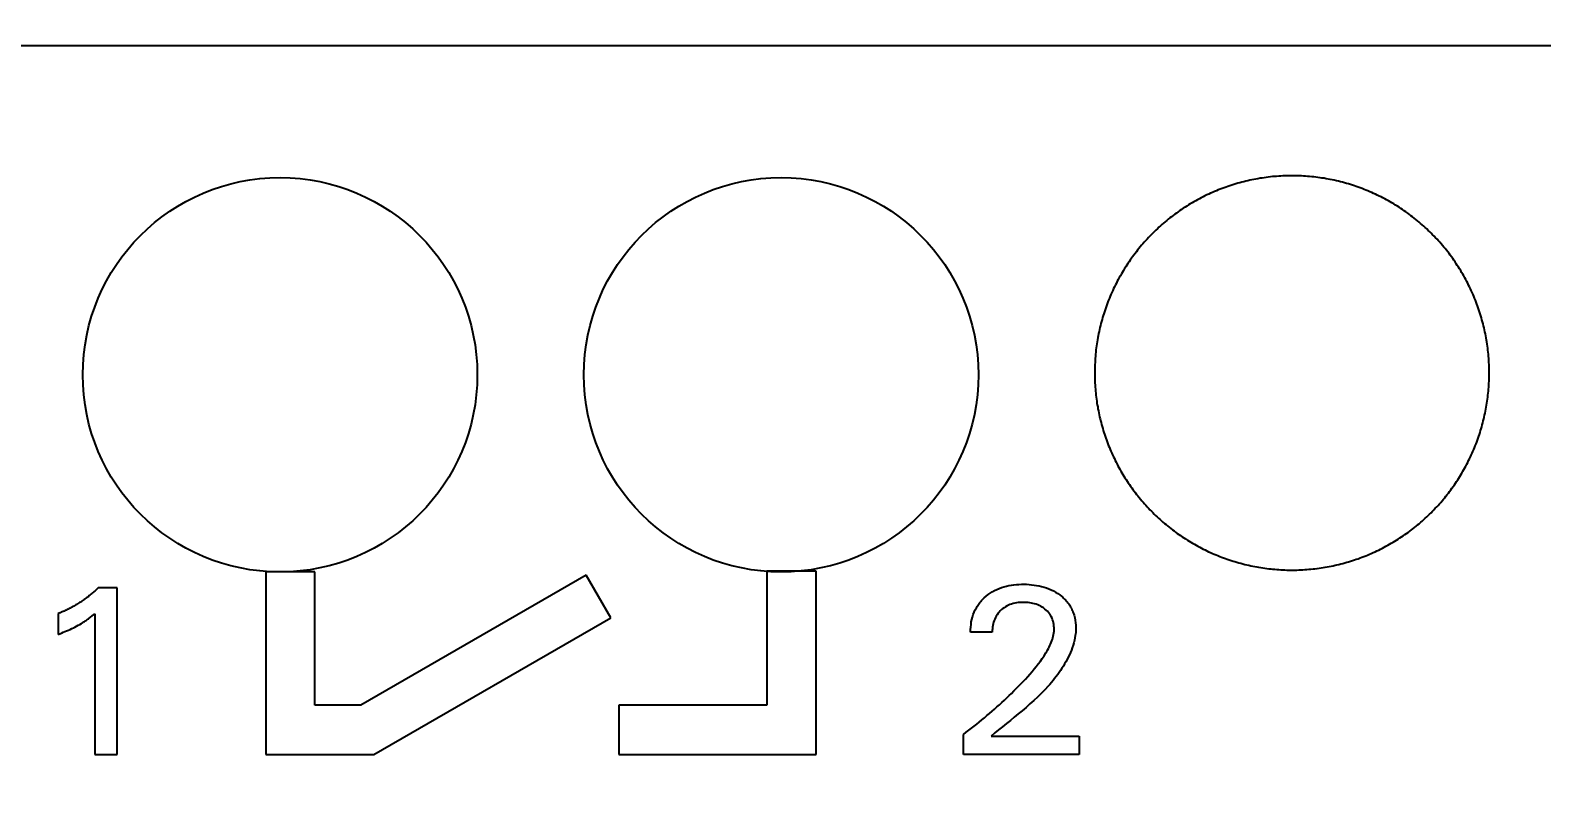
# Model space of a CAD drawing. Extents: x 0 to 420, y 0 to 297.
# Drawn here: x 115.04 to 130.36, y 158.01 to 165.87 of the extents above; entities that cross this region are included whole.
import ezdxf
from ezdxf.enums import TextEntityAlignment as Align

# ---------------------------------------------------------------- set-up
doc = ezdxf.new("R2010")
doc.units = 0
doc.header["$LTSCALE"] = 23.1
for name, color, linetype in [('10000_FRONT', 7, 'CONTINUOUS'), ('10100_DIM_FRONT', 7, 'CONTINUOUS'), ('10500_FRONT_LABELING', 7, 'CONTINUOUS')]:
    doc.layers.add(name, color=color, linetype=linetype)
doc.dimstyles.get("Standard").update_dxf_attribs({"dimtxt": 2.5, "dimasz": 2.5, "dimexe": 1.25, "dimexo": 0.625, "dimtad": 1, "dimcen": 2.5, "dimazin": 3, "dimtfac": 1, "dimtmove": 0, "dimatfit": 3})

# ---------------------------------------------------------------- blocks, each defined once
blk = doc.blocks.new('*D0')
at = {"layer": '10100_DIM_FRONT', "linetype": 'CONTINUOUS'}
for p, q in [((145.579763, 188.190376), (145.579763, 132.165384)), ((110.079763, 145.840376), (110.079763, 132.165384)), ((110.079763, 134.165384), (127.829763, 134.165384)), ((145.579763, 134.165384), (127.829763, 134.165384))]:
    blk.add_line(p, q, dxfattribs=at)
for points in [[(113.579763, 134.665384), (110.079763, 134.165384), (113.579763, 133.665384)], [(142.079763, 133.665384), (145.579763, 134.165384), (142.079763, 134.665384)]]:
    blk.add_solid(points, dxfattribs=at)
blk.add_text('35,5', height=3.5, dxfattribs=at).set_placement((123.999105, 135.040384), (133.499105, 135.040384), align=Align.FIT)
blk = doc.blocks.new('*D1')
at = {"layer": '10100_DIM_FRONT', "linetype": 'CONTINUOUS'}
for p, q in [((145.58, 188.19), (145.58, 123.957)), ((102.08, 147.741), (102.08, 123.957)), ((102.08, 125.957), (123.83, 125.957)), ((145.58, 125.957), (123.83, 125.957))]:
    blk.add_line(p, q, dxfattribs=at)
for points in [[(105.58, 126.457), (102.08, 125.957), (105.58, 125.457)], [(142.08, 125.457), (145.58, 125.957), (142.08, 126.457)]]:
    blk.add_solid(points, dxfattribs=at)
blk.add_text('43,5', height=3.5, dxfattribs=at).set_placement((119.796, 126.832), (129.546, 126.832), align=Align.FIT)

msp = doc.modelspace()

# ---------------------------------------------------------------- linework, layer by layer
at = {"layer": '10000_FRONT', "color": 7, "linetype": 'CONTINUOUS'}
for p, q in [((110.08, 165.711), (145.58, 165.711)), ((117.428, 160.374), (117.428, 158.521)), ((117.924, 160.374), (117.428, 160.374)), ((117.924, 159.022), (117.924, 160.374)), ((120.675, 160.339), (118.39, 159.022)), ((120.925, 159.906), (120.675, 160.339)), ((122.505, 160.381), (122.505, 159.021)), ((123.005, 160.381), (122.505, 160.381)), ((123.005, 158.521), (123.005, 160.381)), ((118.523, 158.521), (120.925, 159.906)), ((118.39, 159.022), (117.924, 159.022)), ((121.006, 159.021), (121.006, 158.521)), ((122.505, 159.021), (121.006, 159.021)), ((117.428, 158.521), (118.523, 158.521)), ((121.006, 158.521), (123.005, 158.521))]:
    msp.add_line(p, q, dxfattribs=at)
for points in [[(129.83, 162.391), (129.83, 162.413), (129.829, 162.434), (129.829, 162.455), (129.828, 162.476), (129.827, 162.497), (129.826, 162.518), (129.824, 162.539), (129.823, 162.56), (129.821, 162.58), (129.819, 162.601), (129.816, 162.622), (129.814, 162.643), (129.811, 162.663), (129.808, 162.684), (129.805, 162.705), (129.802, 162.725), (129.798, 162.746), (129.794, 162.766), (129.79, 162.787), (129.786, 162.807), (129.782, 162.828), (129.777, 162.848), (129.772, 162.869), (129.767, 162.889), (129.762, 162.909), (129.756, 162.929), (129.75, 162.95), (129.744, 162.97), (129.738, 162.99), (129.732, 163.01), (129.725, 163.03), (129.718, 163.05), (129.711, 163.07), (129.704, 163.09), (129.696, 163.11), (129.689, 163.129), (129.681, 163.149), (129.673, 163.168), (129.665, 163.187), (129.656, 163.207), (129.647, 163.226), (129.639, 163.245), (129.63, 163.264), (129.62, 163.282), (129.611, 163.301), (129.601, 163.32), (129.592, 163.338), (129.582, 163.356), (129.571, 163.375), (129.561, 163.393), (129.55, 163.411), (129.54, 163.429), (129.529, 163.447), (129.518, 163.464), (129.506, 163.482), (129.495, 163.499), (129.483, 163.517), (129.471, 163.534), (129.459, 163.551), (129.447, 163.568), (129.434, 163.585), (129.422, 163.602), (129.409, 163.619), (129.396, 163.636), (129.382, 163.652), (129.369, 163.668), (129.355, 163.685), (129.342, 163.701), (129.328, 163.716), (129.314, 163.732), (129.3, 163.748), (129.285, 163.763), (129.271, 163.778), (129.256, 163.793), (129.241, 163.808), (129.227, 163.823), (129.212, 163.837), (129.196, 163.852), (129.181, 163.866), (129.165, 163.88), (129.15, 163.894), (129.134, 163.908), (129.118, 163.921), (129.102, 163.935), (129.086, 163.948), (129.069, 163.961), (129.053, 163.974), (129.036, 163.986), (129.02, 163.999), (129.003, 164.011), (128.985, 164.024), (128.968, 164.036), (128.951, 164.048), (128.933, 164.059), (128.916, 164.071), (128.898, 164.082), (128.88, 164.094), (128.862, 164.105), (128.843, 164.115), (128.825, 164.126), (128.807, 164.136), (128.788, 164.147), (128.77, 164.157), (128.751, 164.166), (128.733, 164.176), (128.714, 164.185), (128.695, 164.195), (128.676, 164.204), (128.657, 164.212), (128.638, 164.221), (128.619, 164.229), (128.599, 164.237), (128.58, 164.245), (128.561, 164.253), (128.541, 164.261), (128.521, 164.268), (128.502, 164.275), (128.482, 164.282), (128.462, 164.289), (128.442, 164.295), (128.422, 164.302), (128.402, 164.308), (128.382, 164.314), (128.362, 164.319), (128.341, 164.325), (128.321, 164.33), (128.3, 164.335), (128.28, 164.34), (128.259, 164.345), (128.238, 164.349), (128.217, 164.353), (128.197, 164.357), (128.176, 164.361), (128.155, 164.365), (128.134, 164.368), (128.114, 164.371), (128.093, 164.374), (128.072, 164.377), (128.051, 164.379), (128.03, 164.381), (128.009, 164.383), (127.988, 164.385), (127.968, 164.387), (127.947, 164.388), (127.926, 164.389), (127.905, 164.39), (127.884, 164.391), (127.863, 164.391), (127.842, 164.391), (127.821, 164.391), (127.8, 164.391), (127.779, 164.391), (127.758, 164.39), (127.737, 164.389), (127.716, 164.388), (127.695, 164.387), (127.674, 164.385), (127.653, 164.384), (127.632, 164.382), (127.611, 164.379), (127.59, 164.377), (127.569, 164.374), (127.548, 164.371), (127.527, 164.368), (127.506, 164.365), (127.485, 164.361), (127.464, 164.358), (127.444, 164.354), (127.423, 164.35), (127.403, 164.345), (127.382, 164.341), (127.362, 164.336), (127.341, 164.331), (127.321, 164.326), (127.301, 164.32), (127.281, 164.315), (127.261, 164.309), (127.241, 164.303), (127.221, 164.296), (127.201, 164.29), (127.181, 164.283), (127.161, 164.276), (127.141, 164.269), (127.122, 164.262), (127.102, 164.254), (127.083, 164.247), (127.063, 164.239), (127.044, 164.23), (127.024, 164.222), (127.005, 164.213), (126.986, 164.205), (126.967, 164.196), (126.948, 164.186), (126.929, 164.177), (126.91, 164.167), (126.891, 164.157), (126.872, 164.147), (126.854, 164.137), (126.836, 164.127)], [(126.836, 164.127), (126.817, 164.116), (126.799, 164.106), (126.781, 164.095), (126.764, 164.084), (126.746, 164.072), (126.728, 164.061), (126.711, 164.049), (126.694, 164.037), (126.677, 164.025), (126.66, 164.013), (126.643, 164.001), (126.626, 163.988), (126.609, 163.976), (126.593, 163.963), (126.576, 163.95), (126.56, 163.937), (126.544, 163.923), (126.528, 163.91), (126.512, 163.896), (126.496, 163.882), (126.481, 163.868), (126.465, 163.854), (126.45, 163.839), (126.435, 163.824), (126.42, 163.81), (126.405, 163.795), (126.39, 163.779), (126.375, 163.764), (126.361, 163.749), (126.347, 163.733), (126.333, 163.717), (126.319, 163.702), (126.305, 163.686), (126.292, 163.67), (126.278, 163.653), (126.265, 163.637), (126.252, 163.621), (126.239, 163.604), (126.227, 163.587), (126.214, 163.57), (126.202, 163.554), (126.19, 163.536), (126.178, 163.519), (126.166, 163.502), (126.155, 163.484), (126.144, 163.467), (126.132, 163.449), (126.121, 163.431), (126.111, 163.413), (126.1, 163.395), (126.09, 163.377), (126.079, 163.359), (126.069, 163.34), (126.059, 163.322), (126.05, 163.303), (126.04, 163.284), (126.031, 163.265), (126.022, 163.246), (126.013, 163.227), (126.004, 163.208), (125.995, 163.188), (125.987, 163.169), (125.979, 163.15), (125.971, 163.13), (125.964, 163.111), (125.956, 163.091), (125.949, 163.071), (125.942, 163.052), (125.935, 163.032), (125.929, 163.012), (125.922, 162.992), (125.916, 162.972), (125.91, 162.952), (125.904, 162.932), (125.899, 162.912), (125.893, 162.892), (125.888, 162.871), (125.883, 162.851), (125.879, 162.831), (125.874, 162.81), (125.87, 162.79), (125.866, 162.769), (125.862, 162.749), (125.858, 162.728), (125.855, 162.707), (125.852, 162.686), (125.849, 162.666), (125.846, 162.645), (125.843, 162.624), (125.841, 162.603), (125.839, 162.582), (125.837, 162.56), (125.835, 162.539), (125.834, 162.518), (125.833, 162.497), (125.832, 162.476), (125.831, 162.455), (125.83, 162.434), (125.83, 162.413), (125.83, 162.391)], [(125.83, 162.391), (125.83, 162.371), (125.83, 162.35), (125.831, 162.33), (125.831, 162.309), (125.832, 162.289), (125.834, 162.268), (125.835, 162.248), (125.837, 162.228), (125.838, 162.207), (125.84, 162.187), (125.842, 162.167), (125.845, 162.146), (125.847, 162.126), (125.85, 162.106), (125.853, 162.086), (125.856, 162.066), (125.86, 162.046), (125.863, 162.026), (125.867, 162.006), (125.871, 161.986), (125.876, 161.966), (125.88, 161.946), (125.885, 161.926), (125.889, 161.907), (125.894, 161.887), (125.9, 161.867), (125.905, 161.847), (125.911, 161.828), (125.917, 161.808), (125.923, 161.788), (125.929, 161.769), (125.936, 161.749), (125.942, 161.73), (125.949, 161.711), (125.956, 161.691), (125.964, 161.672), (125.971, 161.653), (125.979, 161.634), (125.987, 161.615), (125.995, 161.596), (126.003, 161.577), (126.011, 161.559), (126.02, 161.54), (126.029, 161.522), (126.038, 161.504), (126.047, 161.485), (126.056, 161.467), (126.066, 161.449), (126.075, 161.431), (126.085, 161.414), (126.095, 161.396), (126.105, 161.378), (126.116, 161.361), (126.126, 161.343), (126.137, 161.326), (126.148, 161.309), (126.159, 161.292), (126.17, 161.275), (126.182, 161.258), (126.194, 161.241), (126.205, 161.225), (126.217, 161.208), (126.23, 161.191), (126.242, 161.175), (126.255, 161.159), (126.268, 161.143), (126.28, 161.127), (126.294, 161.111), (126.307, 161.095), (126.32, 161.079), (126.334, 161.064), (126.347, 161.049), (126.361, 161.034), (126.375, 161.019), (126.389, 161.004), (126.404, 160.989), (126.418, 160.975), (126.432, 160.96), (126.447, 160.946), (126.462, 160.932), (126.477, 160.918), (126.492, 160.905), (126.507, 160.891), (126.522, 160.878), (126.538, 160.865), (126.553, 160.852), (126.569, 160.839), (126.585, 160.826), (126.601, 160.813), (126.617, 160.801), (126.634, 160.788), (126.65, 160.776), (126.667, 160.764), (126.683, 160.752), (126.7, 160.741), (126.717, 160.729), (126.734, 160.718), (126.752, 160.707), (126.769, 160.696), (126.787, 160.685), (126.804, 160.674), (126.822, 160.664), (126.84, 160.653), (126.858, 160.643), (126.876, 160.634), (126.894, 160.624), (126.912, 160.614), (126.93, 160.605), (126.949, 160.596), (126.967, 160.587), (126.985, 160.578), (127.004, 160.57), (127.023, 160.561), (127.041, 160.553), (127.06, 160.545), (127.079, 160.538), (127.098, 160.53), (127.117, 160.523), (127.136, 160.516), (127.155, 160.509), (127.174, 160.502), (127.194, 160.495), (127.213, 160.489), (127.233, 160.483), (127.252, 160.477), (127.272, 160.471), (127.292, 160.465), (127.311, 160.46), (127.331, 160.454), (127.351, 160.449), (127.371, 160.445), (127.391, 160.44), (127.412, 160.436), (127.432, 160.431), (127.452, 160.427), (127.472, 160.424), (127.492, 160.42), (127.513, 160.417), (127.533, 160.414), (127.553, 160.411), (127.574, 160.408), (127.594, 160.405), (127.614, 160.403), (127.634, 160.401), (127.655, 160.399), (127.675, 160.397), (127.695, 160.396), (127.716, 160.395), (127.736, 160.394), (127.757, 160.393), (127.777, 160.392), (127.797, 160.392), (127.818, 160.391), (127.838, 160.391), (127.859, 160.392), (127.879, 160.392), (127.899, 160.393), (127.92, 160.393), (127.94, 160.394), (127.961, 160.396), (127.981, 160.397), (128.002, 160.399), (128.022, 160.401), (128.043, 160.403), (128.063, 160.405), (128.084, 160.408), (128.104, 160.41), (128.125, 160.413), (128.145, 160.416), (128.165, 160.42), (128.186, 160.423), (128.206, 160.427), (128.226, 160.431), (128.246, 160.435), (128.266, 160.44), (128.286, 160.444), (128.306, 160.449), (128.326, 160.454), (128.345, 160.459), (128.365, 160.464), (128.385, 160.47), (128.404, 160.476), (128.424, 160.482), (128.443, 160.488), (128.462, 160.494), (128.482, 160.501), (128.501, 160.507), (128.52, 160.514), (128.539, 160.522), (128.559, 160.529), (128.578, 160.536), (128.596, 160.544), (128.615, 160.552), (128.634, 160.56), (128.653, 160.569), (128.672, 160.577), (128.69, 160.586), (128.709, 160.595), (128.728, 160.604)], [(128.728, 160.604), (128.746, 160.614), (128.764, 160.623), (128.782, 160.633), (128.8, 160.643), (128.818, 160.653), (128.836, 160.663), (128.854, 160.673), (128.871, 160.684), (128.888, 160.695), (128.906, 160.705), (128.923, 160.717), (128.94, 160.728), (128.957, 160.739), (128.974, 160.751), (128.99, 160.762), (129.007, 160.774), (129.023, 160.786), (129.04, 160.799), (129.056, 160.811), (129.072, 160.824), (129.088, 160.836), (129.103, 160.849), (129.119, 160.862), (129.135, 160.876), (129.15, 160.889), (129.165, 160.903), (129.181, 160.917), (129.196, 160.93), (129.211, 160.945), (129.225, 160.959), (129.24, 160.973), (129.255, 160.988), (129.269, 161.003), (129.283, 161.018), (129.297, 161.033), (129.311, 161.048), (129.325, 161.063), (129.338, 161.078), (129.352, 161.094), (129.365, 161.11), (129.378, 161.125), (129.391, 161.141), (129.403, 161.157), (129.416, 161.173), (129.428, 161.19), (129.44, 161.206), (129.452, 161.222), (129.464, 161.239), (129.476, 161.256), (129.487, 161.272), (129.499, 161.289), (129.51, 161.306), (129.521, 161.324), (129.532, 161.341), (129.542, 161.358), (129.553, 161.376), (129.563, 161.393), (129.573, 161.411), (129.583, 161.429), (129.593, 161.447), (129.602, 161.465), (129.612, 161.483), (129.621, 161.502), (129.63, 161.52), (129.639, 161.539), (129.648, 161.558), (129.656, 161.576), (129.664, 161.595), (129.673, 161.614), (129.68, 161.633), (129.688, 161.652), (129.696, 161.671), (129.703, 161.69), (129.71, 161.709), (129.717, 161.728), (129.723, 161.748), (129.73, 161.767), (129.736, 161.786), (129.742, 161.806), (129.748, 161.825), (129.754, 161.845), (129.759, 161.864), (129.764, 161.884), (129.769, 161.904), (129.774, 161.924), (129.779, 161.943), (129.783, 161.963), (129.788, 161.983), (129.792, 162.003), (129.796, 162.023), (129.799, 162.043), (129.803, 162.063), (129.806, 162.084), (129.809, 162.104), (129.812, 162.124), (129.815, 162.145), (129.817, 162.165), (129.819, 162.186), (129.821, 162.206), (129.823, 162.227), (129.825, 162.247), (129.826, 162.268), (129.827, 162.288), (129.828, 162.309), (129.829, 162.33), (129.829, 162.35), (129.83, 162.371), (129.83, 162.391)]]:
    msp.add_lwpolyline(points, dxfattribs=at)
for centre in [(117.571, 162.372), (122.651, 162.372)]:
    msp.add_circle(centre, 2, dxfattribs=at)
at = {"layer": '10500_FRONT_LABELING', "color": 7, "linetype": 'CONTINUOUS'}
for p, q in [((115.921, 160.212), (115.729, 160.212)), ((115.921, 158.522), (115.921, 160.212)), ((115.321, 159.951), (115.321, 159.739)), ((115.694, 159.949), (115.694, 158.522)), ((124.792, 159.763), (124.571, 159.763)), ((124.501, 158.522), (124.501, 158.725)), ((124.779, 158.707), (125.674, 158.707)), ((125.674, 158.707), (125.674, 158.522)), ((115.694, 158.522), (115.921, 158.522)), ((125.674, 158.522), (124.501, 158.522))]:
    msp.add_line(p, q, dxfattribs=at)
for points in [[(115.729, 160.212), (115.721, 160.204), (115.713, 160.197), (115.705, 160.189), (115.696, 160.182), (115.688, 160.175), (115.68, 160.167), (115.671, 160.16), (115.663, 160.153), (115.654, 160.146), (115.646, 160.139), (115.637, 160.132), (115.628, 160.125), (115.62, 160.118), (115.611, 160.112), (115.602, 160.105), (115.593, 160.098), (115.584, 160.092), (115.575, 160.086), (115.566, 160.079), (115.557, 160.073), (115.547, 160.067), (115.538, 160.061), (115.529, 160.055), (115.519, 160.049), (115.51, 160.043), (115.501, 160.038), (115.491, 160.032), (115.481, 160.027), (115.472, 160.021), (115.462, 160.016), (115.452, 160.011), (115.442, 160.005), (115.433, 160), (115.423, 159.995), (115.413, 159.991), (115.403, 159.986), (115.393, 159.981), (115.383, 159.976), (115.373, 159.972), (115.362, 159.967), (115.352, 159.963), (115.342, 159.959), (115.332, 159.955), (115.321, 159.951)], [(124.571, 159.763), (124.572, 159.788), (124.573, 159.814), (124.576, 159.839), (124.579, 159.865), (124.585, 159.89), (124.591, 159.915), (124.599, 159.94), (124.608, 159.964), (124.613, 159.976), (124.618, 159.987), (124.624, 159.999), (124.63, 160.01), (124.637, 160.021), (124.644, 160.032), (124.651, 160.043), (124.658, 160.053), (124.666, 160.063), (124.674, 160.073), (124.683, 160.083), (124.692, 160.092), (124.71, 160.11), (124.729, 160.127), (124.749, 160.143), (124.77, 160.158), (124.792, 160.172), (124.815, 160.184), (124.838, 160.195), (124.861, 160.205), (124.886, 160.214), (124.91, 160.222), (124.935, 160.228), (124.96, 160.234), (124.985, 160.238), (125.011, 160.242), (125.036, 160.244), (125.062, 160.246), (125.087, 160.247), (125.113, 160.247), (125.139, 160.247), (125.164, 160.245), (125.19, 160.243), (125.215, 160.24), (125.241, 160.236), (125.266, 160.232), (125.291, 160.226), (125.316, 160.219), (125.34, 160.211), (125.364, 160.202), (125.388, 160.192), (125.411, 160.181), (125.433, 160.168), (125.455, 160.155), (125.476, 160.14), (125.496, 160.124), (125.506, 160.115), (125.515, 160.107), (125.525, 160.098), (125.534, 160.088), (125.542, 160.079), (125.55, 160.069), (125.558, 160.059), (125.566, 160.049), (125.573, 160.038), (125.58, 160.027), (125.586, 160.016), (125.593, 160.005), (125.598, 159.993), (125.604, 159.981), (125.608, 159.969), (125.613, 159.957), (125.617, 159.945), (125.621, 159.933), (125.624, 159.92), (125.627, 159.908), (125.632, 159.883), (125.636, 159.857), (125.638, 159.832), (125.639, 159.806), (125.638, 159.78), (125.637, 159.755), (125.633, 159.729), (125.629, 159.704), (125.624, 159.679), (125.618, 159.654), (125.61, 159.629), (125.602, 159.604), (125.593, 159.58), (125.584, 159.556), (125.573, 159.532), (125.562, 159.508), (125.55, 159.485), (125.538, 159.462), (125.525, 159.44), (125.512, 159.418), (125.498, 159.396), (125.484, 159.374), (125.47, 159.353), (125.455, 159.332), (125.439, 159.312), (125.424, 159.291), (125.408, 159.271), (125.391, 159.252), (125.375, 159.232), (125.358, 159.213), (125.323, 159.175), (125.287, 159.138), (125.25, 159.102), (125.212, 159.067), (125.173, 159.033), (125.134, 158.999), (125.095, 158.965), (125.055, 158.932), (125.015, 158.9), (124.975, 158.867), (124.935, 158.835), (124.895, 158.803), (124.856, 158.771), (124.817, 158.739), (124.779, 158.707)], [(124.501, 158.725), (124.528, 158.746), (124.555, 158.766), (124.581, 158.787), (124.608, 158.808), (124.634, 158.829), (124.66, 158.85), (124.686, 158.872), (124.712, 158.893), (124.738, 158.915), (124.764, 158.937), (124.789, 158.959), (124.814, 158.981), (124.839, 159.003), (124.864, 159.026), (124.889, 159.049), (124.914, 159.072), (124.939, 159.095), (124.963, 159.118), (124.987, 159.141), (125.011, 159.165), (125.035, 159.189), (125.058, 159.213), (125.082, 159.237), (125.105, 159.261), (125.128, 159.286), (125.151, 159.311), (125.173, 159.336), (125.195, 159.362), (125.216, 159.388), (125.238, 159.414), (125.258, 159.44), (125.279, 159.467), (125.298, 159.495), (125.317, 159.523), (125.335, 159.551), (125.344, 159.566), (125.352, 159.58), (125.36, 159.595), (125.368, 159.61), (125.375, 159.625), (125.382, 159.641), (125.389, 159.657), (125.395, 159.673), (125.401, 159.689), (125.405, 159.705), (125.41, 159.721), (125.413, 159.738), (125.416, 159.755), (125.418, 159.771), (125.418, 159.788), (125.418, 159.805), (125.417, 159.822), (125.415, 159.839), (125.412, 159.855), (125.408, 159.872), (125.403, 159.888), (125.397, 159.904), (125.389, 159.919), (125.381, 159.934), (125.377, 159.941), (125.372, 159.948), (125.362, 159.961), (125.35, 159.974), (125.338, 159.985), (125.325, 159.996), (125.312, 160.007), (125.298, 160.016), (125.283, 160.024), (125.268, 160.032), (125.252, 160.039), (125.237, 160.044), (125.221, 160.049), (125.204, 160.053), (125.188, 160.057), (125.171, 160.06), (125.154, 160.062), (125.137, 160.063), (125.121, 160.064), (125.104, 160.064), (125.087, 160.064), (125.07, 160.063), (125.053, 160.061), (125.037, 160.059), (125.02, 160.056), (125.004, 160.052), (124.987, 160.047), (124.971, 160.041), (124.956, 160.035), (124.941, 160.028), (124.926, 160.019), (124.912, 160.01), (124.898, 160), (124.885, 159.99), (124.873, 159.978), (124.861, 159.966), (124.85, 159.953), (124.84, 159.939), (124.831, 159.925), (124.823, 159.91), (124.816, 159.895), (124.81, 159.879), (124.805, 159.863), (124.801, 159.846), (124.797, 159.83), (124.795, 159.813), (124.793, 159.796), (124.792, 159.779), (124.792, 159.763)], [(115.321, 159.739), (115.339, 159.746), (115.356, 159.753), (115.373, 159.76), (115.391, 159.767), (115.408, 159.774), (115.425, 159.782), (115.442, 159.79), (115.459, 159.798), (115.476, 159.806), (115.492, 159.814), (115.509, 159.823), (115.525, 159.832), (115.541, 159.841), (115.558, 159.851), (115.566, 159.856), (115.573, 159.861), (115.581, 159.866), (115.589, 159.871), (115.597, 159.876), (115.605, 159.881), (115.612, 159.887), (115.62, 159.892), (115.628, 159.898), (115.635, 159.903), (115.65, 159.914), (115.665, 159.926), (115.679, 159.938), (115.694, 159.949)]]:
    msp.add_lwpolyline(points, dxfattribs=at)

# ---------------------------------------------------------------- dimensions: what is measured, and where the dimension line sits
at = {"layer": '10100_DIM_FRONT', "linetype": 'CONTINUOUS'}
for base, p1, picture, middle in [((145.58, 125.957), (102.08, 147.741), '*D1', (124.671, 128.582)), ((145.58, 134.165), (110.08, 145.84), '*D0', (128.749, 136.79))]:
    dim = msp.add_linear_dim(base=base, p1=p1, p2=(145.58, 188.19), dimstyle='Standard', dxfattribs=at)
    dim.commit()
    dim.dimension.update_dxf_attribs({"geometry": picture, "text_midpoint": middle, "dimtype": 128})

doc.saveas('drawing.dxf')
